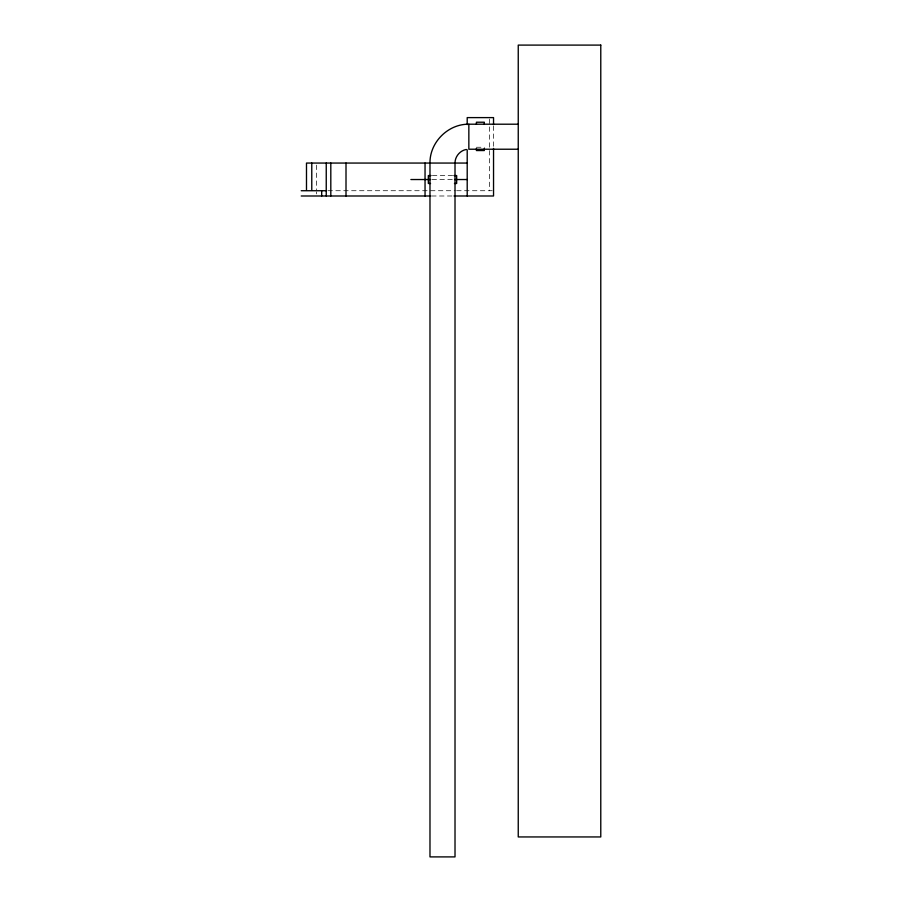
<?xml version="1.0" encoding="UTF-8"?>
<svg xmlns="http://www.w3.org/2000/svg" width="902" height="902" viewBox="0 0 902 902"><rect width="100%" height="100%" fill="white"/><g stroke="black" fill="none" stroke-linecap="round" stroke-linejoin="round"><path stroke-width="0.68" stroke-dasharray="4.51 3.38" d="M476.414 147.251L484.318 147.251M432.385 175.574L452.612 175.574M432.002 179.532L453.12 179.532M327.922 190.728L455.341 190.728M456.66 190.728L492.221 190.728M431.63 195.993L453.142 195.993M493.541 126.009L493.541 147.139M489.594 119.019L489.594 190.728M316.343 165.122L316.343 189.815M316.343 191.878L316.343 193.93"/><path stroke-width="1.35" d="M466.323 149.461C459.941 150.6 454.969 156.576 455.014 163.059L455.014 856.9L429.983 856.9L429.983 163.059C429.679 142.291 448.08 123.89 468.848 124.205L518.244 124.205M518.244 149.225L468.848 149.225L468.848 124.205M467.202 163.059L306.488 163.059L306.488 189.815M431.032 175.574L428.337 175.574L428.337 183.478L430.536 183.478M453.965 175.574L456.66 175.574L456.66 183.478L454.461 183.478M410.884 179.532L430.592 179.532M454.529 179.532L467.202 179.532M301.223 190.728L326.242 190.728M301.223 195.993L430.66 195.993M454.022 195.993L493.541 195.993L493.541 148.402M493.541 124.645L493.541 117.61L467.202 117.61L467.202 124.611M484.318 124.42L484.318 122.221L476.414 122.221L476.414 124.42M484.318 148.356L484.318 150.544L476.414 150.544L476.414 148.356M467.202 149.811L467.202 195.993M425.045 163.059L425.045 195.993M346.007 163.059L346.007 195.993M330.808 163.059L330.808 195.993M326.242 163.059L326.242 195.993M321.687 190.728L321.687 195.993M311.776 163.059L311.776 189.815M600.777 45.1L518.244 45.1L518.244 836.943L600.777 836.943L600.777 45.1"/></g></svg>
